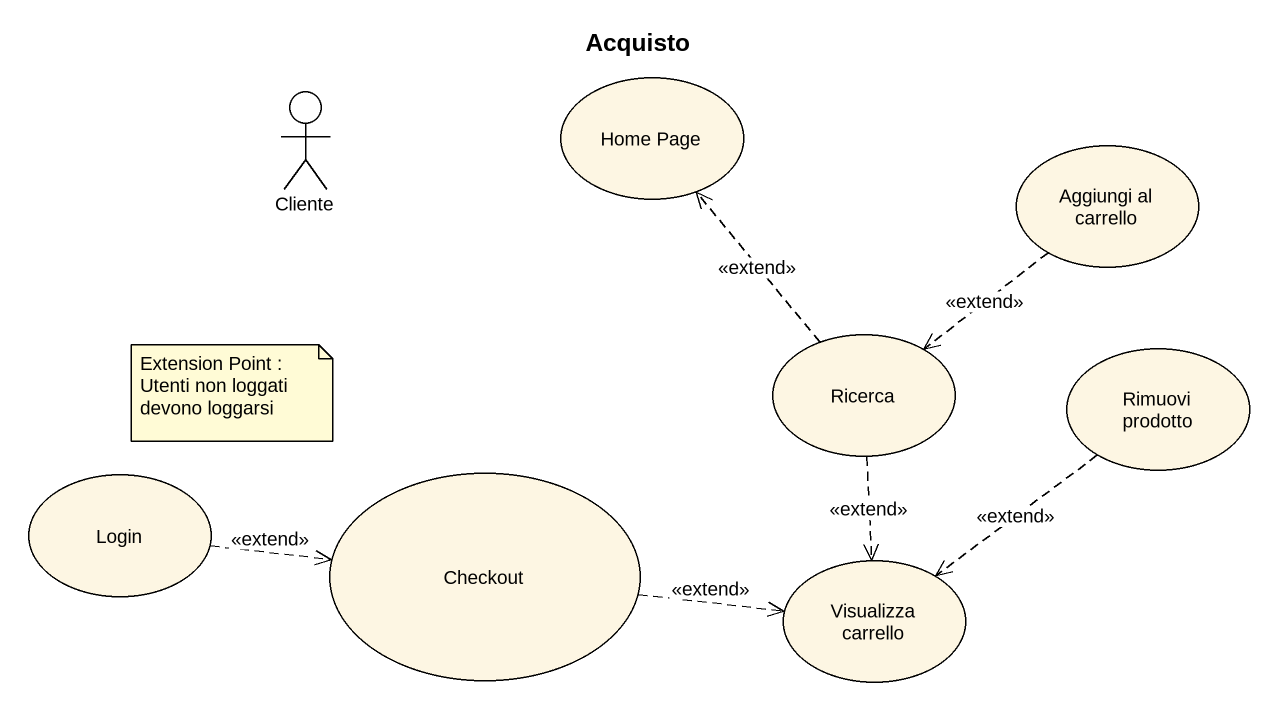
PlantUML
@startuml
title Acquisto
actor Cliente
usecase "Home Page" as Home_Page
usecase "Aggiungi al carrello" as Aggiungi_al_carrello
usecase Ricerca
usecase "Rimuovi prodotto" as Rimuovi_prodotto
usecase Login
usecase Checkout
usecase "Visualizza carrello" as Visualizza_carrello
Aggiungi_al_carrello ..> Ricerca : <<extend>>
Ricerca .up.> Home_Page : <<extend>>
Ricerca ..> Visualizza_carrello : <<extend>>
Rimuovi_prodotto ..> Visualizza_carrello : <<extend>>
Login .right.> Checkout : <<extend>>
Checkout .right.> Visualizza_carrello : <<extend>>
note as N1
  Extension Point : Utenti non loggati devono loggarsi
end note
@enduml
